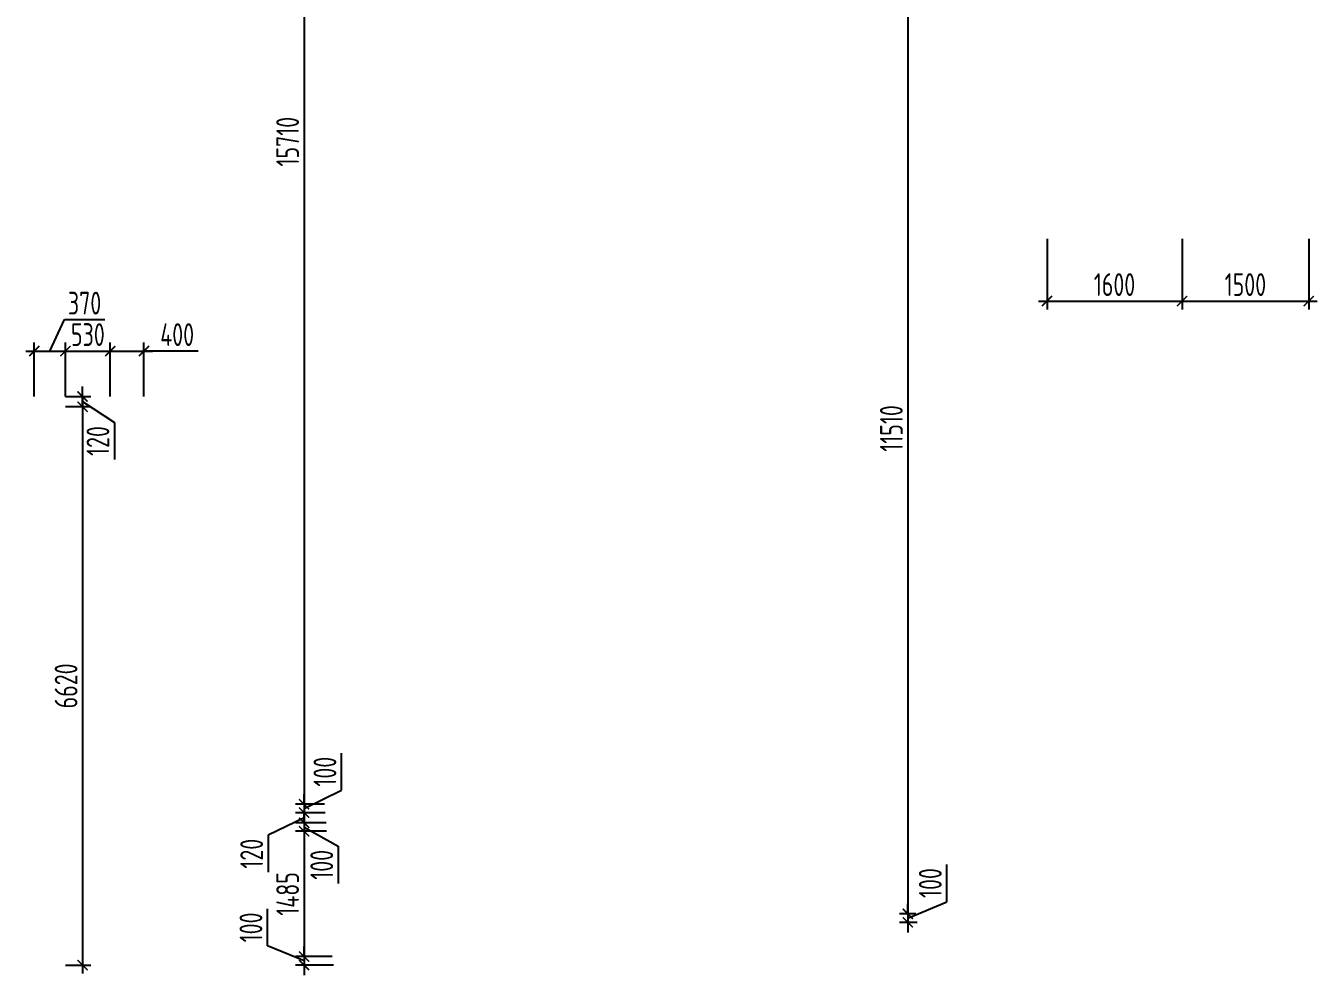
# Model space of a CAD drawing. Header units: millimetres. Extents: x -350007 to 535970, y -888 to 198380.
# Drawn here: x -346952 to -331651, y 82566 to 93820 of the extents above; entities that cross this region are included whole.
import ezdxf

# ---------------------------------------------------------------- set-up
doc = ezdxf.new("R2010")
doc.units = ezdxf.units.MM
doc.layers.add('АР_Размеры нов.', color=15, linetype='Continuous', lineweight=0)
doc.styles.add('ISOCPEUR', font='isocpeur.ttf', dxfattribs={"width": 0.7})
doc.dimstyles.new('R_100', dxfattribs={"dimtxt": 270, "dimasz": 120, "dimexe": 100, "dimexo": 0, "dimgap": 60, "dimtad": 1, "dimdec": 0, "dimrnd": 5, "dimzin": 0, "dimdsep": 46, "dimtxsty": 'ISOCPEUR', "dimblk": 'ARCHTICK', "dimcen": 0, "dimdle": 100, "dimclrd": 256, "dimclre": 256, "dimclrt": 256, "dimadec": 0, "dimazin": 0, "dimtfac": 2, "dimtdec": 0, "dimtofl": 0, "dimtmove": 1, "dimatfit": 3, "dimfxl": 1, "dimtvp": 3, "dimtolj": 1, "dimtzin": 0, "dimarcsym": 0})

# ---------------------------------------------------------------- blocks, each defined once
blk = doc.blocks.new('_ArchTick')
at = {"color": 0, "linetype": 'ByBlock', "const_width": 0.15}
blk.add_lwpolyline([(-0.5, -0.5), (0.5, 0.5)], dxfattribs=at)
blk = doc.blocks.new('*D3035')
at = {"layer": 'АР_Размеры нов.', "lineweight": -2, "ltscale": 100, "transparency": 16777216}
for p, q in [((-333251, 91296), (-333251, 90457)), ((-331751, 91296), (-331751, 90457)), ((-333351, 90557), (-331651, 90557))]:
    blk.add_line(p, q, dxfattribs=at)
at = {"layer": 'АР_Размеры нов.', "lineweight": -2, "ltscale": 100, "transparency": 16777216, "xscale": 120, "yscale": 120, "zscale": 120, "rotation": 180}
blk.add_blockref('_ArchTick', (-333251, 90557), dxfattribs=at)
at = {"layer": 'АР_Размеры нов.', "lineweight": -2, "ltscale": 100, "transparency": 16777216, "xscale": 120, "yscale": 120, "zscale": 120}
blk.add_blockref('_ArchTick', (-331751, 90557), dxfattribs=at)
at = {"layer": 'АР_Размеры нов.', "ltscale": 100, "transparency": 16777216, "insert": (-332501, 90752), "char_height": 270, "attachment_point": 5, "style": 'ISOCPEUR'}
blk.add_mtext('\\A1;1500', dxfattribs=at)
blk = doc.blocks.new('*D3036')
at = {"layer": 'АР_Размеры нов.', "lineweight": -2, "ltscale": 100, "transparency": 16777216}
for p, q in [((-334852, 91296), (-334852, 90457)), ((-333251, 91296), (-333251, 90457)), ((-334952, 90557), (-333151, 90557))]:
    blk.add_line(p, q, dxfattribs=at)
at = {"layer": 'АР_Размеры нов.', "lineweight": -2, "ltscale": 100, "transparency": 16777216, "xscale": 120, "yscale": 120, "zscale": 120, "rotation": 180}
blk.add_blockref('_ArchTick', (-334852, 90557), dxfattribs=at)
at = {"layer": 'АР_Размеры нов.', "lineweight": -2, "ltscale": 100, "transparency": 16777216, "xscale": 120, "yscale": 120, "zscale": 120}
blk.add_blockref('_ArchTick', (-333251, 90557), dxfattribs=at)
at = {"layer": 'АР_Размеры нов.', "ltscale": 100, "transparency": 16777216, "insert": (-334052, 90752), "char_height": 270, "attachment_point": 5, "style": 'ISOCPEUR'}
blk.add_mtext('\\A1;1600', dxfattribs=at)
blk = doc.blocks.new('*D4059')
at = {"layer": 'АР_Размеры нов.', "lineweight": -2, "transparency": 16777216}
for p, q in [((-343655, 100401), (-343655, 84492)), ((-343766, 100301), (-343555, 100301)), ((-343412, 84592), (-343755, 84592))]:
    blk.add_line(p, q, dxfattribs=at)
at = {"layer": 'АР_Размеры нов.', "lineweight": -2, "transparency": 16777216, "xscale": 120, "yscale": 120, "zscale": 120}
for p, rotation in [((-343655, 100301), 90), ((-343655, 84592), 270)]:
    blk.add_blockref('_ArchTick', p, dxfattribs=dict(at, rotation=rotation))
at = {"layer": 'АР_Размеры нов.', "transparency": 16777216, "insert": (-343850, 92446), "char_height": 270, "attachment_point": 5, "rotation": 90, "style": 'ISOCPEUR'}
blk.add_mtext('\\A1;15710', dxfattribs=at)
blk = doc.blocks.new('*D4060')
at = {"layer": 'АР_Размеры нов.', "lineweight": -2, "transparency": 16777216}
for p, q in [((-343213, 84757), (-343213, 85199)), ((-343655, 84542), (-343213, 84757)), ((-343655, 84592), (-343655, 84712)), ((-343412, 84592), (-343755, 84592)), ((-343407, 84492), (-343755, 84492)), ((-343655, 84592), (-343655, 84492)), ((-343655, 84492), (-343655, 84372))]:
    blk.add_line(p, q, dxfattribs=at)
at = {"layer": 'АР_Размеры нов.', "lineweight": -2, "transparency": 16777216, "xscale": 120, "yscale": 120, "zscale": 120}
for p, rotation in [((-343655, 84592), 270), ((-343655, 84492), 90)]:
    blk.add_blockref('_ArchTick', p, dxfattribs=dict(at, rotation=rotation))
at = {"layer": 'АР_Размеры нов.', "transparency": 16777216, "insert": (-343408, 84978), "char_height": 270, "attachment_point": 5, "rotation": 90, "style": 'ISOCPEUR'}
blk.add_mtext('\\A1;100', dxfattribs=at)
blk = doc.blocks.new('*D4061')
at = {"layer": 'АР_Размеры нов.', "lineweight": -2, "transparency": 16777216}
for p, q in [((-343407, 84492), (-343755, 84492)), ((-343655, 84592), (-343655, 84272)), ((-343655, 84432), (-344081, 84227)), ((-343392, 84372), (-343755, 84372)), ((-344081, 84227), (-344081, 83785))]:
    blk.add_line(p, q, dxfattribs=at)
at = {"layer": 'АР_Размеры нов.', "lineweight": -2, "transparency": 16777216, "xscale": 120, "yscale": 120, "zscale": 120}
for p, rotation in [((-343655, 84492), 90), ((-343655, 84372), 270)]:
    blk.add_blockref('_ArchTick', p, dxfattribs=dict(at, rotation=rotation))
at = {"layer": 'АР_Размеры нов.', "transparency": 16777216, "insert": (-344276, 84006), "char_height": 270, "attachment_point": 5, "rotation": 90, "style": 'ISOCPEUR'}
blk.add_mtext('\\A1;120', dxfattribs=at)
blk = doc.blocks.new('*D4062')
at = {"layer": 'АР_Размеры нов.', "lineweight": -2, "transparency": 16777216}
for p, q in [((-343655, 84372), (-343655, 84492)), ((-343392, 84372), (-343755, 84372)), ((-343655, 84372), (-343655, 84272)), ((-343655, 84322), (-343251, 84095)), ((-343389, 84272), (-343755, 84272)), ((-343655, 84272), (-343655, 84152)), ((-343251, 84095), (-343251, 83654))]:
    blk.add_line(p, q, dxfattribs=at)
at = {"layer": 'АР_Размеры нов.', "lineweight": -2, "transparency": 16777216, "xscale": 120, "yscale": 120, "zscale": 120}
for p, rotation in [((-343655, 84372), 270), ((-343655, 84272), 90)]:
    blk.add_blockref('_ArchTick', p, dxfattribs=dict(at, rotation=rotation))
at = {"layer": 'АР_Размеры нов.', "transparency": 16777216, "insert": (-343446, 83874), "char_height": 270, "attachment_point": 5, "rotation": 90, "style": 'ISOCPEUR'}
blk.add_mtext('\\A1;100', dxfattribs=at)
blk = doc.blocks.new('*D4063')
at = {"layer": 'АР_Размеры нов.', "lineweight": -2, "transparency": 16777216}
for p, q in [((-343655, 84372), (-343655, 82686)), ((-343389, 84272), (-343755, 84272)), ((-343322, 82786), (-343755, 82786))]:
    blk.add_line(p, q, dxfattribs=at)
at = {"layer": 'АР_Размеры нов.', "lineweight": -2, "transparency": 16777216, "xscale": 120, "yscale": 120, "zscale": 120}
for p, rotation in [((-343655, 84272), 90), ((-343655, 82786), 270)]:
    blk.add_blockref('_ArchTick', p, dxfattribs=dict(at, rotation=rotation))
at = {"layer": 'АР_Размеры нов.', "transparency": 16777216, "insert": (-343850, 83529), "char_height": 270, "attachment_point": 5, "rotation": 90, "style": 'ISOCPEUR'}
blk.add_mtext('\\A1;1485', dxfattribs=at)
blk = doc.blocks.new('*D4064')
at = {"layer": 'АР_Размеры нов.', "lineweight": -2, "transparency": 16777216}
for p, q in [((-344090, 82912), (-344090, 83353)), ((-343655, 82736), (-344090, 82912)), ((-343322, 82786), (-343755, 82786)), ((-343655, 82786), (-343655, 82906)), ((-343655, 82786), (-343655, 82686)), ((-343308, 82686), (-343755, 82686)), ((-343655, 82686), (-343655, 82566))]:
    blk.add_line(p, q, dxfattribs=at)
at = {"layer": 'АР_Размеры нов.', "lineweight": -2, "transparency": 16777216, "xscale": 120, "yscale": 120, "zscale": 120}
for p, rotation in [((-343655, 82786), 270), ((-343655, 82686), 90)]:
    blk.add_blockref('_ArchTick', p, dxfattribs=dict(at, rotation=rotation))
at = {"layer": 'АР_Размеры нов.', "transparency": 16777216, "insert": (-344285, 83132), "char_height": 270, "attachment_point": 5, "rotation": 90, "style": 'ISOCPEUR'}
blk.add_mtext('\\A1;100', dxfattribs=at)
blk = doc.blocks.new('*D4080')
at = {"layer": 'АР_Размеры нов.', "lineweight": -2, "transparency": 16777216}
for p, q in [((-336501, 94901), (-336501, 83192)), ((-336347, 94801), (-336601, 94801)), ((-336406, 83292), (-336601, 83292))]:
    blk.add_line(p, q, dxfattribs=at)
at = {"layer": 'АР_Размеры нов.', "lineweight": -2, "transparency": 16777216, "xscale": 120, "yscale": 120, "zscale": 120}
for p, rotation in [((-336501, 94801), 90), ((-336501, 83292), 270)]:
    blk.add_blockref('_ArchTick', p, dxfattribs=dict(at, rotation=rotation))
at = {"layer": 'АР_Размеры нов.', "transparency": 16777216, "insert": (-336696, 89047), "char_height": 270, "attachment_point": 5, "rotation": 90, "style": 'ISOCPEUR'}
blk.add_mtext('\\A1;11510', dxfattribs=at)
blk = doc.blocks.new('*D4081')
at = {"layer": 'АР_Размеры нов.', "lineweight": -2, "transparency": 16777216}
for p, q in [((-336040, 83437), (-336040, 83879)), ((-336501, 83242), (-336040, 83437)), ((-336501, 83292), (-336501, 83412)), ((-336406, 83292), (-336601, 83292)), ((-336501, 83292), (-336501, 83192)), ((-336390, 83192), (-336601, 83192)), ((-336501, 83192), (-336501, 83072))]:
    blk.add_line(p, q, dxfattribs=at)
at = {"layer": 'АР_Размеры нов.', "lineweight": -2, "transparency": 16777216, "xscale": 120, "yscale": 120, "zscale": 120}
for p, rotation in [((-336501, 83292), 270), ((-336501, 83192), 90)]:
    blk.add_blockref('_ArchTick', p, dxfattribs=dict(at, rotation=rotation))
at = {"layer": 'АР_Размеры нов.', "transparency": 16777216, "insert": (-336235, 83658), "char_height": 270, "attachment_point": 5, "rotation": 90, "style": 'ISOCPEUR'}
blk.add_mtext('\\A1;100', dxfattribs=at)
blk = doc.blocks.new('*D4092')
at = {"layer": 'АР_Размеры нов.', "lineweight": -2, "transparency": 16777216}
for p, q in [((-346667, 89964), (-346495, 90337)), ((-346495, 90337), (-346016, 90337)), ((-346852, 89425), (-346852, 90064)), ((-346482, 89425), (-346482, 90064)), ((-346952, 89964), (-346382, 89964))]:
    blk.add_line(p, q, dxfattribs=at)
at = {"layer": 'АР_Размеры нов.', "lineweight": -2, "transparency": 16777216, "xscale": 120, "yscale": 120, "zscale": 120, "rotation": 180}
blk.add_blockref('_ArchTick', (-346852, 89964), dxfattribs=at)
at = {"layer": 'АР_Размеры нов.', "lineweight": -2, "transparency": 16777216, "xscale": 120, "yscale": 120, "zscale": 120}
blk.add_blockref('_ArchTick', (-346482, 89964), dxfattribs=at)
at = {"layer": 'АР_Размеры нов.', "transparency": 16777216, "insert": (-346256, 90532), "char_height": 270, "attachment_point": 5, "style": 'ISOCPEUR'}
blk.add_mtext('\\A1;370', dxfattribs=at)
blk = doc.blocks.new('*D4093')
at = {"layer": 'АР_Размеры нов.', "lineweight": -2, "transparency": 16777216}
for p, q in [((-346482, 89425), (-346482, 90064)), ((-345952, 89425), (-345952, 90064)), ((-346582, 89964), (-345852, 89964))]:
    blk.add_line(p, q, dxfattribs=at)
at = {"layer": 'АР_Размеры нов.', "lineweight": -2, "transparency": 16777216, "xscale": 120, "yscale": 120, "zscale": 120, "rotation": 180}
blk.add_blockref('_ArchTick', (-346482, 89964), dxfattribs=at)
at = {"layer": 'АР_Размеры нов.', "lineweight": -2, "transparency": 16777216, "xscale": 120, "yscale": 120, "zscale": 120}
blk.add_blockref('_ArchTick', (-345952, 89964), dxfattribs=at)
at = {"layer": 'АР_Размеры нов.', "transparency": 16777216, "insert": (-346217, 90159), "char_height": 270, "attachment_point": 5, "style": 'ISOCPEUR'}
blk.add_mtext('\\A1;530', dxfattribs=at)
blk = doc.blocks.new('*D4094')
at = {"layer": 'АР_Размеры нов.', "lineweight": -2, "transparency": 16777216}
for p, q in [((-345952, 89425), (-345952, 90064)), ((-345552, 89425), (-345552, 90064)), ((-346052, 89964), (-345452, 89964)), ((-344910, 89964), (-345552, 89964))]:
    blk.add_line(p, q, dxfattribs=at)
at = {"layer": 'АР_Размеры нов.', "lineweight": -2, "transparency": 16777216, "xscale": 120, "yscale": 120, "zscale": 120, "rotation": 180}
blk.add_blockref('_ArchTick', (-345952, 89964), dxfattribs=at)
at = {"layer": 'АР_Размеры нов.', "lineweight": -2, "transparency": 16777216, "xscale": 120, "yscale": 120, "zscale": 120}
blk.add_blockref('_ArchTick', (-345552, 89964), dxfattribs=at)
at = {"layer": 'АР_Размеры нов.', "transparency": 16777216, "insert": (-345159, 90159), "char_height": 270, "attachment_point": 5, "style": 'ISOCPEUR'}
blk.add_mtext('\\A1;400', dxfattribs=at)
blk = doc.blocks.new('*D4095')
at = {"layer": 'АР_Размеры нов.', "lineweight": -2, "transparency": 16777216}
for p, q in [((-346280, 89405), (-346280, 82586)), ((-346482, 89305), (-346180, 89305)), ((-346482, 82686), (-346180, 82686))]:
    blk.add_line(p, q, dxfattribs=at)
at = {"layer": 'АР_Размеры нов.', "lineweight": -2, "transparency": 16777216, "xscale": 120, "yscale": 120, "zscale": 120}
for p, rotation in [((-346280, 89305), 90), ((-346280, 82686), 270)]:
    blk.add_blockref('_ArchTick', p, dxfattribs=dict(at, rotation=rotation))
at = {"layer": 'АР_Размеры нов.', "transparency": 16777216, "insert": (-346475, 85995), "char_height": 270, "attachment_point": 5, "rotation": 90, "style": 'ISOCPEUR'}
blk.add_mtext('\\A1;6620', dxfattribs=at)
blk = doc.blocks.new('*D4096')
at = {"layer": 'АР_Размеры нов.', "lineweight": -2, "transparency": 16777216}
for p, q in [((-346280, 89425), (-346280, 89545)), ((-346482, 89425), (-346180, 89425)), ((-346280, 89305), (-346280, 89425)), ((-346280, 89365), (-345903, 89118)), ((-346482, 89305), (-346180, 89305)), ((-346280, 89305), (-346280, 89185)), ((-345903, 89118), (-345903, 88677))]:
    blk.add_line(p, q, dxfattribs=at)
at = {"layer": 'АР_Размеры нов.', "lineweight": -2, "transparency": 16777216, "xscale": 120, "yscale": 120, "zscale": 120}
for p, rotation in [((-346280, 89425), 270), ((-346280, 89305), 90)]:
    blk.add_blockref('_ArchTick', p, dxfattribs=dict(at, rotation=rotation))
at = {"layer": 'АР_Размеры нов.', "transparency": 16777216, "insert": (-346098, 88898), "char_height": 270, "attachment_point": 5, "rotation": 90, "style": 'ISOCPEUR'}
blk.add_mtext('\\A1;120', dxfattribs=at)

msp = doc.modelspace()

# ---------------------------------------------------------------- dimensions: what is measured, and where the dimension line sits
at = {"layer": 'АР_Размеры нов.'}
for base, p1, p2, override, picture, middle in [((-343655.3, 84592.1), (-343765.8, 100300.7, -1.1), (-343412.3, 84592.1), {"dimpost": '\\X', "dimfxl": 2.5, "dimarcsym": 2}, '*D4059', (-343850.3, 92446.4)), ((-336501.2, 83292.4), (-336347.4, 94800.7), (-336406, 83292.4, -1.1), {"dimpost": '\\X'}, '*D4080', (-336696.2, 89046.5)), ((-346279.5, 82685.7), (-346482.2, 89304.7), (-346482.2, 82685.7), {"dimpost": '\\X'}, '*D4095', (-346474.5, 85995.2)), ((-343655.3, 82785.7), (-343389, 84272.1), (-343322.1, 82785.7, -1.1), {"dimpost": '\\X', "dimfxl": 2.5, "dimarcsym": 2}, '*D4063', (-343850.3, 83528.9))]:
    dim = msp.add_linear_dim(base=base, p1=p1, p2=p2, angle=90, dimstyle='R_100', override=override, dxfattribs=at)
    dim.commit()
    dim.dimension.update_dxf_attribs({"geometry": picture, "text_midpoint": middle})
at = {"layer": 'АР_Размеры нов.', "ltscale": 100}
for base, p1, p2, picture, middle in [((-333250.9, 90557.4), (-334852.2, 91295.7), (-333250.9, 91295.7), '*D3036', (-334051.6, 90752.4)), ((-331750.9, 90557.4), (-333250.9, 91295.7), (-331750.9, 91295.7, 1.1), '*D3035', (-332500.9, 90752.4))]:
    dim = msp.add_linear_dim(base=base, p1=p1, p2=p2, dimstyle='R_100', override={"dimpost": '\\X', "dimfxl": 2.5, "dimarcsym": 2}, dxfattribs=at)
    dim.commit()
    dim.dimension.update_dxf_attribs({"geometry": picture, "text_midpoint": middle})
at = {"layer": 'АР_Размеры нов.'}
for base, p1, p2, picture, middle in [((-346482.2, 89963.8), (-346852.2, 89424.7), (-346482.2, 89424.7), '*D4092', (-346435.1, 90337.3)), ((-345552.2, 89963.8), (-345952.2, 89424.7), (-345552.2, 89424.7), '*D4094', (-345159, 89846.5))]:
    dim = msp.add_linear_dim(base=base, p1=p1, p2=p2, dimstyle='R_100', override={"dimpost": '\\X'}, dxfattribs=at)
    dim.commit()
    dim.dimension.update_dxf_attribs({"geometry": picture, "text_midpoint": middle, "dimtype": 160})
dim = msp.add_linear_dim(base=(-345952.2, 89963.8), p1=(-346482.2, 89424.7), p2=(-345952.2, 89424.7), dimstyle='R_100', override={"dimpost": '\\X'}, dxfattribs=at)
dim.commit()
dim.dimension.update_dxf_attribs({"geometry": '*D4093', "text_midpoint": (-346217.2, 90158.8)})
for base, p1, p2, override, picture, middle in [((-346279.5, 89424.7), (-346482.2, 89304.7), (-346482.2, 89424.7), {"dimpost": '\\X'}, '*D4096', (-345902.5, 89058.5)), ((-343655.3, 84492.1), (-343412.3, 84592.1), (-343406.7, 84492.1), {"dimpost": '\\X', "dimfxl": 2.5, "dimarcsym": 2}, '*D4060', (-343213.1, 84817.2)), ((-343655.3, 84372.1), (-343406.7, 84492.1), (-343392.3, 84372.1), {"dimpost": '\\X', "dimfxl": 2.5, "dimarcsym": 2}, '*D4061', (-344081.5, 84166.6)), ((-343655.3, 84272.1), (-343392.3, 84372.1), (-343389, 84272.1), {"dimpost": '\\X', "dimfxl": 2.5, "dimarcsym": 2}, '*D4062', (-343250.8, 84034.9)), ((-336501.2, 83192.4), (-336406, 83292.4, -1.1), (-336389.6, 83192.4), {"dimpost": '\\X'}, '*D4081', (-336040.2, 83497.2)), ((-343655.3, 82685.7), (-343322.1, 82785.7, -1.1), (-343307.7, 82685.7), {"dimpost": '\\X', "dimfxl": 2.5, "dimarcsym": 2}, '*D4064', (-344090.5, 82971.6))]:
    dim = msp.add_linear_dim(base=base, p1=p1, p2=p2, angle=90, dimstyle='R_100', override=override, dxfattribs=at)
    dim.commit()
    dim.dimension.update_dxf_attribs({"geometry": picture, "text_midpoint": middle, "dimtype": 160})

doc.saveas('drawing.dxf')
